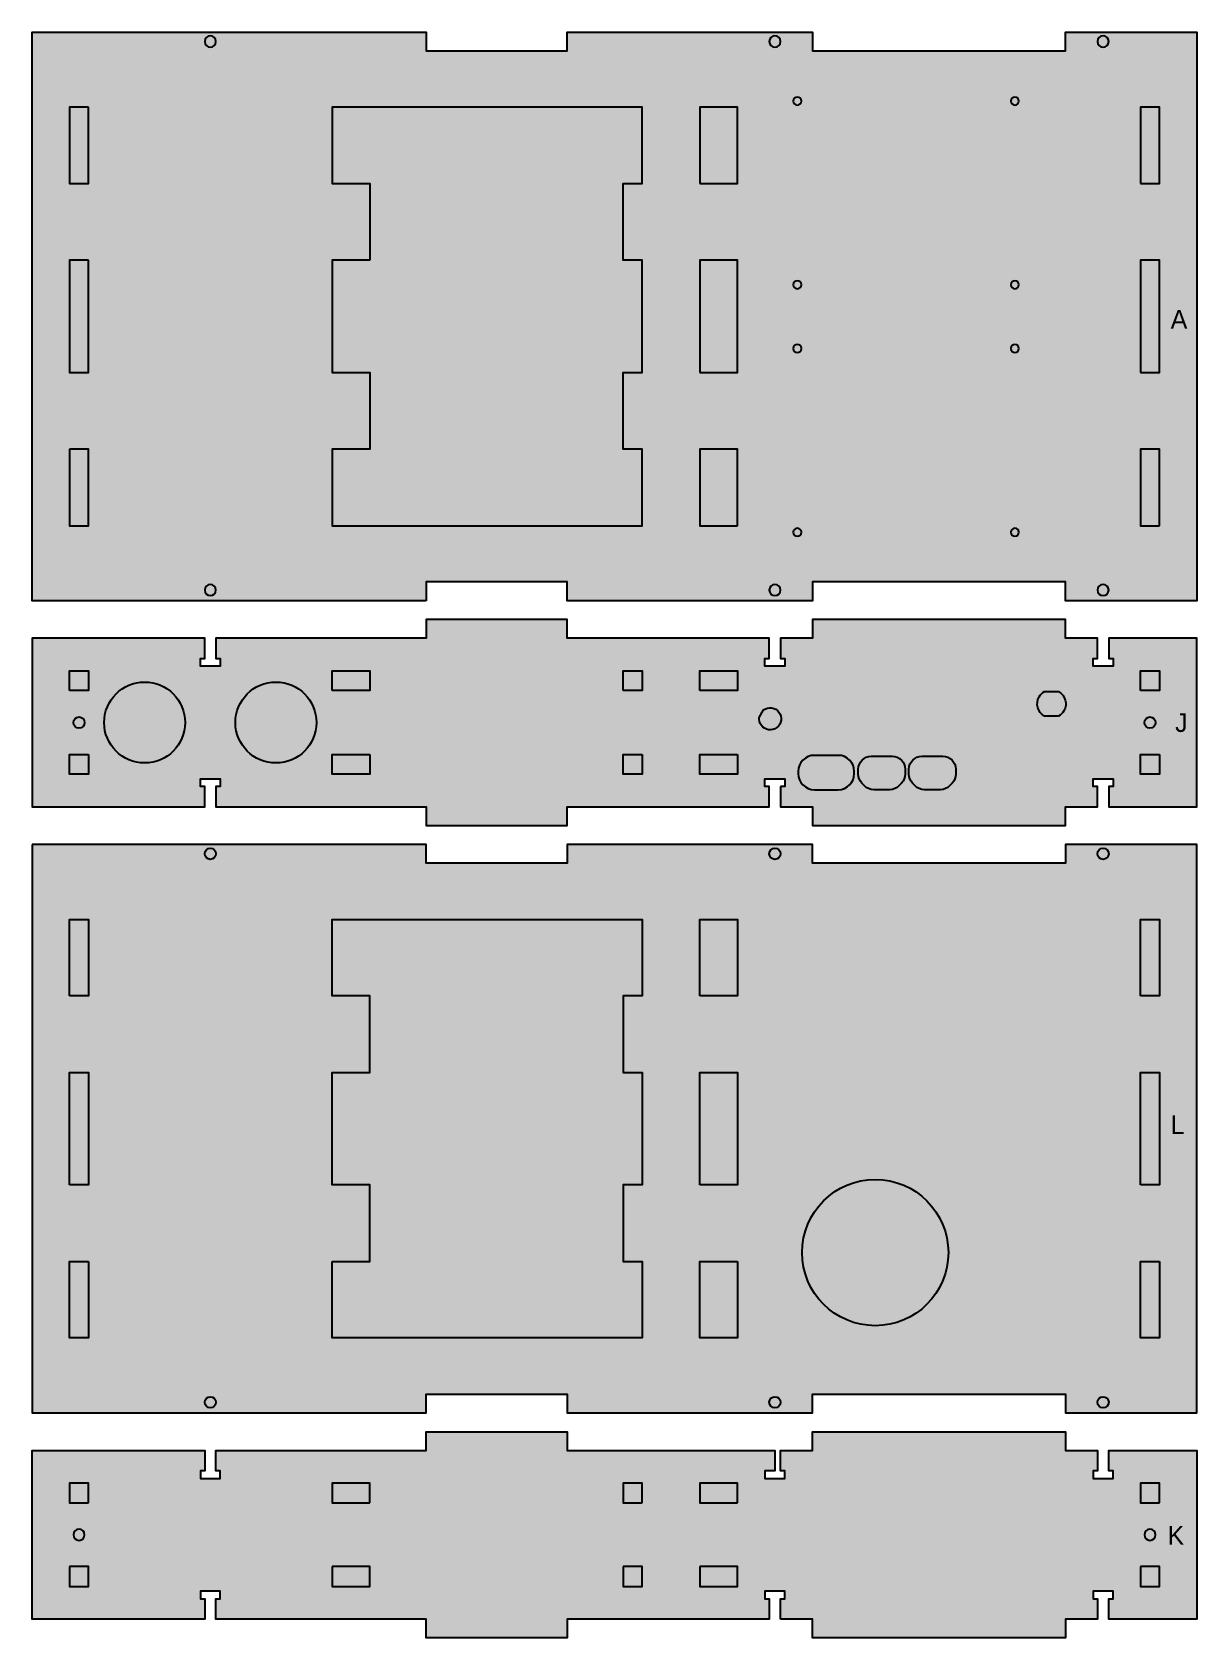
# Model space of a CAD drawing. Header units: millimetres. Extents: x 8 to 646, y -435 to -7.
# Drawn here: x 7.6 to 318.1, y -435 to -6.7 of the extents above; entities that cross this region are included whole.
import ezdxf

# ---------------------------------------------------------------- set-up
doc = ezdxf.new("R2010")
doc.units = ezdxf.units.MM
doc.header["$MEASUREMENT"] = 0

# ---------------------------------------------------------------- blocks, each defined once
blk = doc.blocks.new('block 3')
at = {"true_color": 0x7e3f98}
h = blk.add_hatch(color=205, dxfattribs=at)
h.dxf.hatch_style = 2
h.paths.add_polyline_path([(112.65, -158.32), (7.65, -158.32), (7.65, -6.67), (112.65, -6.67), (112.65, -11.67), (150.25, -11.67), (150.25, -6.67), (215.65, -6.67), (215.65, -11.67), (283.15, -11.67), (283.15, -6.67), (318.15, -6.67), (318.15, -158.32), (283.15, -158.32), (283.15, -153.32), (215.65, -153.32), (215.65, -158.32), (150.25, -158.32), (150.25, -153.32), (112.65, -153.32)])
at = {"color": 7, "lineweight": 25, "true_color": 0xffffff}
blk.add_lwpolyline([(112.65, -158.32), (7.65, -158.32), (7.65, -6.67), (112.65, -6.67), (112.65, -11.67), (150.25, -11.67), (150.25, -6.67), (215.65, -6.67), (215.65, -11.67), (283.15, -11.67), (283.15, -6.67), (318.15, -6.67), (318.15, -158.32), (283.15, -158.32), (283.15, -153.32), (215.65, -153.32), (215.65, -158.32), (150.25, -158.32), (150.25, -153.32), (112.65, -153.32), (112.65, -158.32)], dxfattribs=at)
blk = doc.blocks.new('block 4')
at = {"color": 7, "lineweight": 25, "true_color": 0xffffff}
blk.add_open_spline([(204.15, -9.17), (204.15, -8.34), (204.82, -7.67), (205.65, -7.67), (206.48, -7.67), (207.15, -8.34), (207.15, -9.17), (207.15, -10), (206.48, -10.67), (205.65, -10.67), (204.82, -10.67), (204.15, -10), (204.15, -9.17), (204.15, -9.17), (204.15, -9.17), (204.15, -9.17)], degree=3, knots=[0, 0, 0, 0, 1, 1, 1, 2, 2, 2, 3, 3, 3, 4, 4, 4, 5, 5, 5, 5], dxfattribs=at)
blk = doc.blocks.new('block 5')
at = {"color": 7, "lineweight": 25, "true_color": 0xffffff}
blk.add_open_spline([(53.65, -9.17), (53.65, -8.34), (54.32, -7.67), (55.15, -7.67), (55.98, -7.67), (56.65, -8.34), (56.65, -9.17), (56.65, -10), (55.98, -10.67), (55.15, -10.67), (54.32, -10.67), (53.65, -10), (53.65, -9.17), (53.65, -9.17), (53.65, -9.17), (53.65, -9.17)], degree=3, knots=[0, 0, 0, 0, 1, 1, 1, 2, 2, 2, 3, 3, 3, 4, 4, 4, 5, 5, 5, 5], dxfattribs=at)
blk = doc.blocks.new('block 6')
at = {"color": 7, "lineweight": 25, "true_color": 0xffffff}
blk.add_open_spline([(291.65, -155.48), (291.65, -154.65), (292.32, -153.98), (293.15, -153.98), (293.98, -153.98), (294.65, -154.65), (294.65, -155.48), (294.65, -156.31), (293.98, -156.98), (293.15, -156.98), (292.32, -156.98), (291.65, -156.31), (291.65, -155.48), (291.65, -155.48), (291.65, -155.48), (291.65, -155.48)], degree=3, knots=[0, 0, 0, 0, 1, 1, 1, 2, 2, 2, 3, 3, 3, 4, 4, 4, 5, 5, 5, 5], dxfattribs=at)
blk = doc.blocks.new('block 7')
at = {"color": 7, "lineweight": 25, "true_color": 0xffffff}
blk.add_open_spline([(291.65, -9.17), (291.65, -8.34), (292.32, -7.67), (293.15, -7.67), (293.98, -7.67), (294.65, -8.34), (294.65, -9.17), (294.65, -10), (293.98, -10.67), (293.15, -10.67), (292.32, -10.67), (291.65, -10), (291.65, -9.17), (291.65, -9.17), (291.65, -9.17), (291.65, -9.17)], degree=3, knots=[0, 0, 0, 0, 1, 1, 1, 2, 2, 2, 3, 3, 3, 4, 4, 4, 5, 5, 5, 5], dxfattribs=at)
blk = doc.blocks.new('block 8')
at = {"color": 7, "lineweight": 25, "true_color": 0xffffff}
blk.add_open_spline([(53.65, -155.48), (53.65, -154.65), (54.32, -153.98), (55.15, -153.98), (55.98, -153.98), (56.65, -154.65), (56.65, -155.48), (56.65, -156.31), (55.98, -156.98), (55.15, -156.98), (54.32, -156.98), (53.65, -156.31), (53.65, -155.48), (53.65, -155.48), (53.65, -155.48), (53.65, -155.48)], degree=3, knots=[0, 0, 0, 0, 1, 1, 1, 2, 2, 2, 3, 3, 3, 4, 4, 4, 5, 5, 5, 5], dxfattribs=at)
blk = doc.blocks.new('block 9')
at = {"color": 7, "lineweight": 25, "true_color": 0xffffff}
blk.add_open_spline([(204.15, -155.48), (204.15, -154.65), (204.82, -153.98), (205.65, -153.98), (206.48, -153.98), (207.15, -154.65), (207.15, -155.48), (207.15, -156.31), (206.48, -156.98), (205.65, -156.98), (204.82, -156.98), (204.15, -156.31), (204.15, -155.48), (204.15, -155.48), (204.15, -155.48), (204.15, -155.48)], degree=3, knots=[0, 0, 0, 0, 1, 1, 1, 2, 2, 2, 3, 3, 3, 4, 4, 4, 5, 5, 5, 5], dxfattribs=at)
blk = doc.blocks.new('block 10')
at = {"color": 7, "lineweight": 25, "true_color": 0xffffff}
blk.add_lwpolyline([(303.15, -47.08), (308.15, -47.08), (308.15, -26.67), (303.15, -26.67), (303.15, -47.08)], dxfattribs=at)
blk = doc.blocks.new('block 11')
at = {"color": 7, "lineweight": 25, "true_color": 0xffffff}
blk.add_open_spline([(210.57, -140.05), (210.57, -139.46), (211.06, -138.98), (211.65, -138.98), (212.24, -138.98), (212.72, -139.46), (212.72, -140.05), (212.72, -140.65), (212.24, -141.13), (211.65, -141.13), (211.06, -141.13), (210.57, -140.65), (210.57, -140.05), (210.57, -140.05), (210.57, -140.05), (210.57, -140.05)], degree=3, knots=[0, 0, 0, 0, 1, 1, 1, 2, 2, 2, 3, 3, 3, 4, 4, 4, 5, 5, 5, 5], dxfattribs=at)
blk = doc.blocks.new('block 12')
at = {"color": 7, "lineweight": 25, "true_color": 0xffffff}
blk.add_open_spline([(210.57, -74.05), (210.57, -73.46), (211.06, -72.98), (211.65, -72.98), (212.24, -72.98), (212.72, -73.46), (212.72, -74.05), (212.72, -74.65), (212.24, -75.13), (211.65, -75.13), (211.06, -75.13), (210.57, -74.65), (210.57, -74.05), (210.57, -74.05), (210.57, -74.05), (210.57, -74.05)], degree=3, knots=[0, 0, 0, 0, 1, 1, 1, 2, 2, 2, 3, 3, 3, 4, 4, 4, 5, 5, 5, 5], dxfattribs=at)
blk = doc.blocks.new('block 13')
at = {"color": 7, "lineweight": 25, "true_color": 0xffffff}
blk.add_open_spline([(268.57, -74.05), (268.57, -73.46), (269.06, -72.98), (269.65, -72.98), (270.24, -72.98), (270.72, -73.46), (270.72, -74.05), (270.72, -74.65), (270.24, -75.13), (269.65, -75.13), (269.06, -75.13), (268.57, -74.65), (268.57, -74.05), (268.57, -74.05), (268.57, -74.05), (268.57, -74.05)], degree=3, knots=[0, 0, 0, 0, 1, 1, 1, 2, 2, 2, 3, 3, 3, 4, 4, 4, 5, 5, 5, 5], dxfattribs=at)
blk = doc.blocks.new('block 14')
at = {"color": 7, "lineweight": 25, "true_color": 0xffffff}
blk.add_lwpolyline([(22.65, -67.49), (17.65, -67.49), (17.65, -97.49), (22.65, -97.49), (22.65, -67.49)], dxfattribs=at)
blk = doc.blocks.new('block 15')
at = {"color": 7, "lineweight": 25, "true_color": 0xffffff}
blk.add_lwpolyline([(22.65, -26.67), (17.65, -26.67), (17.65, -47.08), (22.65, -47.08), (22.65, -26.67)], dxfattribs=at)
blk = doc.blocks.new('block 16')
at = {"color": 7, "lineweight": 25, "true_color": 0xffffff}
blk.add_open_spline([(268.57, -140.05), (268.57, -139.46), (269.06, -138.98), (269.65, -138.98), (270.24, -138.98), (270.72, -139.46), (270.72, -140.05), (270.72, -140.65), (270.24, -141.13), (269.65, -141.13), (269.06, -141.13), (268.57, -140.65), (268.57, -140.05), (268.57, -140.05), (268.57, -140.05), (268.57, -140.05)], degree=3, knots=[0, 0, 0, 0, 1, 1, 1, 2, 2, 2, 3, 3, 3, 4, 4, 4, 5, 5, 5, 5], dxfattribs=at)
blk = doc.blocks.new('block 17')
at = {"color": 7, "lineweight": 25, "true_color": 0xffffff}
blk.add_lwpolyline([(185.65, -47.08), (195.65, -47.08), (195.65, -26.67), (185.65, -26.67), (185.65, -47.08)], dxfattribs=at)
blk = doc.blocks.new('block 18')
at = {"color": 7, "lineweight": 25, "true_color": 0xffffff}
blk.add_open_spline([(268.57, -91.05), (268.57, -90.46), (269.06, -89.98), (269.65, -89.98), (270.24, -89.98), (270.72, -90.46), (270.72, -91.05), (270.72, -91.65), (270.24, -92.13), (269.65, -92.13), (269.06, -92.13), (268.57, -91.65), (268.57, -91.05), (268.57, -91.05), (268.57, -91.05), (268.57, -91.05)], degree=3, knots=[0, 0, 0, 0, 1, 1, 1, 2, 2, 2, 3, 3, 3, 4, 4, 4, 5, 5, 5, 5], dxfattribs=at)
blk = doc.blocks.new('block 19')
at = {"color": 7, "lineweight": 25, "true_color": 0xffffff}
blk.add_open_spline([(210.57, -25.05), (210.57, -24.46), (211.06, -23.98), (211.65, -23.98), (212.24, -23.98), (212.72, -24.46), (212.72, -25.05), (212.72, -25.65), (212.24, -26.13), (211.65, -26.13), (211.06, -26.13), (210.57, -25.65), (210.57, -25.05), (210.57, -25.05), (210.57, -25.05), (210.57, -25.05)], degree=3, knots=[0, 0, 0, 0, 1, 1, 1, 2, 2, 2, 3, 3, 3, 4, 4, 4, 5, 5, 5, 5], dxfattribs=at)
blk = doc.blocks.new('block 20')
at = {"color": 7, "lineweight": 25, "true_color": 0xffffff}
blk.add_open_spline([(210.57, -91.05), (210.57, -90.46), (211.06, -89.98), (211.65, -89.98), (212.24, -89.98), (212.72, -90.46), (212.72, -91.05), (212.72, -91.65), (212.24, -92.13), (211.65, -92.13), (211.06, -92.13), (210.57, -91.65), (210.57, -91.05), (210.57, -91.05), (210.57, -91.05), (210.57, -91.05)], degree=3, knots=[0, 0, 0, 0, 1, 1, 1, 2, 2, 2, 3, 3, 3, 4, 4, 4, 5, 5, 5, 5], dxfattribs=at)
blk = doc.blocks.new('block 21')
at = {"color": 7, "lineweight": 25, "true_color": 0xffffff}
blk.add_lwpolyline([(185.65, -97.49), (195.65, -97.49), (195.65, -67.49), (185.65, -67.49), (185.65, -97.49)], dxfattribs=at)
blk = doc.blocks.new('block 22')
at = {"color": 7, "lineweight": 25, "true_color": 0xffffff}
blk.add_lwpolyline([(17.65, -117.91), (17.65, -138.32), (22.65, -138.32), (22.65, -117.91), (17.65, -117.91)], dxfattribs=at)
blk = doc.blocks.new('block 23')
at = {"color": 7, "lineweight": 25, "true_color": 0xffffff}
blk.add_lwpolyline([(97.65, -67.49), (87.65, -67.49), (87.65, -97.49), (97.65, -97.49), (97.65, -117.91), (87.65, -117.91), (87.65, -138.32), (170.25, -138.32), (170.25, -117.91), (165.25, -117.91), (165.25, -97.49), (170.25, -97.49), (170.25, -67.49), (165.25, -67.49), (165.25, -47.08), (170.25, -47.08), (170.25, -26.67), (87.65, -26.67), (87.65, -47.08), (97.65, -47.08), (97.65, -67.49)], dxfattribs=at)
blk = doc.blocks.new('block 24')
at = {"color": 7, "lineweight": 25, "true_color": 0xffffff}
blk.add_open_spline([(268.57, -25.05), (268.57, -24.46), (269.06, -23.98), (269.65, -23.98), (270.24, -23.98), (270.72, -24.46), (270.72, -25.05), (270.72, -25.65), (270.24, -26.13), (269.65, -26.13), (269.06, -26.13), (268.57, -25.65), (268.57, -25.05), (268.57, -25.05), (268.57, -25.05), (268.57, -25.05)], degree=3, knots=[0, 0, 0, 0, 1, 1, 1, 2, 2, 2, 3, 3, 3, 4, 4, 4, 5, 5, 5, 5], dxfattribs=at)
blk = doc.blocks.new('block 25')
at = {"color": 7, "lineweight": 25, "true_color": 0xffffff}
blk.add_lwpolyline([(303.15, -97.49), (308.15, -97.49), (308.15, -67.49), (303.15, -67.49), (303.15, -97.49)], dxfattribs=at)
blk = doc.blocks.new('block 26')
at = {"color": 7, "lineweight": 25, "true_color": 0xffffff}
blk.add_lwpolyline([(195.65, -138.32), (195.65, -117.91), (185.65, -117.91), (185.65, -138.32), (195.65, -138.32)], dxfattribs=at)
blk = doc.blocks.new('block 27')
at = {"color": 7, "lineweight": 25, "true_color": 0xffffff}
blk.add_lwpolyline([(308.15, -138.32), (308.15, -117.91), (303.15, -117.91), (303.15, -138.32), (308.15, -138.32)], dxfattribs=at)
blk = doc.blocks.new('block 2')
for name in ['block 3', 'block 5', 'block 4', 'block 7', 'block 19', 'block 24', 'block 15', 'block 23', 'block 17', 'block 10', 'block 14', 'block 21', 'block 25', 'block 12', 'block 13', 'block 20', 'block 18', 'block 22', 'block 26', 'block 27', 'block 11', 'block 16', 'block 8', 'block 9', 'block 6']:
    blk.add_blockref(name, (0, 0))
at = {"color": 250, "true_color": 0x231f20, "insert": (311.16, -85.76), "char_height": 4.9953, "attachment_point": 7}
blk.add_mtext('\\fMyriad Pro|b0|i0|c0|p34;\\W1;A', dxfattribs=at)
blk = doc.blocks.new('block 29')
at = {"true_color": 0x7e3f98}
h = blk.add_hatch(color=205, dxfattribs=at)
h.dxf.hatch_style = 2
h.paths.add_polyline_path([(207.15, -207.92), (207.15, -213.32), (215.65, -213.32), (215.65, -218.32), (283.15, -218.32), (283.15, -213.32), (291.65, -213.32), (291.65, -207.92), (290.5, -207.92), (290.5, -205.82), (295.8, -205.82), (295.8, -207.92), (294.65, -207.92), (294.65, -213.32), (318.15, -213.32), (318.15, -168.32), (294.65, -168.32), (294.65, -173.72), (295.8, -173.72), (295.8, -175.82), (290.5, -175.82), (290.5, -173.72), (291.65, -173.72), (291.65, -168.32), (283.15, -168.32), (283.15, -163.32), (215.65, -163.32), (215.65, -168.32), (207.15, -168.32), (207.15, -173.72), (208.3, -173.72), (208.3, -175.82), (203, -175.82), (203, -173.72), (204.15, -173.72), (204.15, -168.32), (150.25, -168.32), (150.25, -163.32), (112.65, -163.32), (112.65, -168.32), (56.65, -168.32), (56.65, -173.72), (57.8, -173.72), (57.8, -175.82), (52.5, -175.82), (52.5, -173.72), (53.65, -173.72), (53.65, -168.32), (7.65, -168.32), (7.65, -213.32), (53.65, -213.32), (53.65, -207.92), (52.5, -207.92), (52.5, -205.82), (57.8, -205.82), (57.8, -207.92), (56.65, -207.92), (56.65, -213.32), (112.65, -213.32), (112.65, -218.32), (150.25, -218.32), (150.25, -213.32), (204.15, -213.32), (204.15, -207.92), (203, -207.92), (203, -205.82), (208.3, -205.82), (208.3, -207.92)])
at = {"color": 7, "lineweight": 25, "true_color": 0xffffff}
blk.add_lwpolyline([(207.15, -207.92), (207.15, -213.32), (215.65, -213.32), (215.65, -218.32), (283.15, -218.32), (283.15, -213.32), (291.65, -213.32), (291.65, -207.92), (290.5, -207.92), (290.5, -205.82), (295.8, -205.82), (295.8, -207.92), (294.65, -207.92), (294.65, -213.32), (318.15, -213.32), (318.15, -168.32), (294.65, -168.32), (294.65, -173.72), (295.8, -173.72), (295.8, -175.82), (290.5, -175.82), (290.5, -173.72), (291.65, -173.72), (291.65, -168.32), (283.15, -168.32), (283.15, -163.32), (215.65, -163.32), (215.65, -168.32), (207.15, -168.32), (207.15, -173.72), (208.3, -173.72), (208.3, -175.82), (203, -175.82), (203, -173.72), (204.15, -173.72), (204.15, -168.32), (150.25, -168.32), (150.25, -163.32), (112.65, -163.32), (112.65, -168.32), (56.65, -168.32), (56.65, -173.72), (57.8, -173.72), (57.8, -175.82), (52.5, -175.82), (52.5, -173.72), (53.65, -173.72), (53.65, -168.32), (7.65, -168.32), (7.65, -213.32), (53.65, -213.32), (53.65, -207.92), (52.5, -207.92), (52.5, -205.82), (57.8, -205.82), (57.8, -207.92), (56.65, -207.92), (56.65, -213.32), (112.65, -213.32), (112.65, -218.32), (150.25, -218.32), (150.25, -213.32), (204.15, -213.32), (204.15, -207.92), (203, -207.92), (203, -205.82), (208.3, -205.82), (208.3, -207.92), (207.15, -207.92)], dxfattribs=at)
blk = doc.blocks.new('block 30')
at = {"color": 7, "lineweight": 25, "true_color": 0xffffff}
blk.add_open_spline([(281.28, -189.12), (281.87, -188.78), (282.36, -188.29), (282.7, -187.7), (283.74, -185.88), (283.11, -183.56), (281.28, -182.52), (281.28, -182.52), (277.52, -182.52), (277.52, -182.52), (276.92, -182.85), (276.44, -183.34), (276.1, -183.93), (275.06, -185.76), (275.69, -188.08), (277.52, -189.12), (277.52, -189.12), (281.28, -189.12), (281.28, -189.12)], degree=3, knots=[0, 0, 0, 0, 1, 1, 1, 2, 2, 2, 3, 3, 3, 4, 4, 4, 5, 5, 5, 6, 6, 6, 6], dxfattribs=at)
blk = doc.blocks.new('block 31')
at = {"color": 7, "lineweight": 25, "true_color": 0xffffff}
blk.add_open_spline([(211.88, -204.43), (211.88, -204.43), (211.88, -203.87), (211.88, -203.87), (211.88, -201.49), (213.8, -199.57), (216.18, -199.57), (216.18, -199.57), (222.52, -199.57), (222.52, -199.57), (224.89, -199.57), (226.82, -201.49), (226.82, -203.87), (226.82, -203.87), (226.82, -204.43), (226.82, -204.43), (226.82, -206.8), (224.89, -208.73), (222.52, -208.73), (222.52, -208.73), (216.18, -208.73), (216.18, -208.73), (213.8, -208.73), (211.88, -206.8), (211.88, -204.43)], degree=3, knots=[0, 0, 0, 0, 1, 1, 1, 2, 2, 2, 3, 3, 3, 4, 4, 4, 5, 5, 5, 6, 6, 6, 7, 7, 7, 8, 8, 8, 8], dxfattribs=at)
blk = doc.blocks.new('block 32')
at = {"color": 7, "lineweight": 25, "true_color": 0xffffff}
blk.add_open_spline([(236.3, -208.73), (237.25, -208.73), (238.16, -208.34), (238.81, -207.65), (238.81, -207.65), (239.45, -206.97), (239.45, -206.97), (240.06, -206.33), (240.4, -205.48), (240.4, -204.6), (240.4, -204.6), (240.4, -203.28), (240.4, -203.28), (240.4, -201.37), (238.85, -199.83), (236.95, -199.83), (236.95, -199.83), (231.35, -199.83), (231.35, -199.83), (229.44, -199.83), (227.9, -201.37), (227.9, -203.28), (227.9, -203.28), (227.9, -204.6), (227.9, -204.6), (227.9, -205.48), (228.24, -206.33), (228.85, -206.97), (228.85, -206.97), (229.49, -207.65), (229.49, -207.65), (230.14, -208.34), (231.05, -208.73), (231.99, -208.73), (231.99, -208.73), (236.3, -208.73), (236.3, -208.73)], degree=3, knots=[0, 0, 0, 0, 1, 1, 1, 2, 2, 2, 3, 3, 3, 4, 4, 4, 5, 5, 5, 6, 6, 6, 7, 7, 7, 8, 8, 8, 9, 9, 9, 10, 10, 10, 11, 11, 11, 12, 12, 12, 12], dxfattribs=at)
blk = doc.blocks.new('block 33')
at = {"color": 7, "lineweight": 25, "true_color": 0xffffff}
blk.add_open_spline([(201.48, -189.45), (201.39, -190.21), (201.59, -190.98), (202.05, -191.59), (203.03, -192.89), (204.88, -193.14), (206.17, -192.16), (207.47, -191.18), (207.73, -189.34), (206.75, -188.04), (205.77, -186.75), (203.92, -186.49), (202.62, -187.47), (202.62, -187.47), (201.48, -189.45), (201.48, -189.45)], degree=3, knots=[0, 0, 0, 0, 1, 1, 1, 2, 2, 2, 3, 3, 3, 4, 4, 4, 5, 5, 5, 5], dxfattribs=at)
blk = doc.blocks.new('block 34')
at = {"color": 7, "lineweight": 25, "true_color": 0xffffff}
blk.add_open_spline([(249.8, -208.73), (250.75, -208.73), (251.66, -208.34), (252.31, -207.65), (252.31, -207.65), (252.95, -206.97), (252.95, -206.97), (253.56, -206.33), (253.9, -205.48), (253.9, -204.6), (253.9, -204.6), (253.9, -203.28), (253.9, -203.28), (253.9, -201.37), (252.35, -199.83), (250.45, -199.83), (250.45, -199.83), (244.85, -199.83), (244.85, -199.83), (242.94, -199.83), (241.4, -201.37), (241.4, -203.28), (241.4, -203.28), (241.4, -204.6), (241.4, -204.6), (241.4, -205.48), (241.74, -206.33), (242.35, -206.97), (242.35, -206.97), (242.99, -207.65), (242.99, -207.65), (243.64, -208.34), (244.55, -208.73), (245.49, -208.73), (245.49, -208.73), (249.8, -208.73), (249.8, -208.73)], degree=3, knots=[0, 0, 0, 0, 1, 1, 1, 2, 2, 2, 3, 3, 3, 4, 4, 4, 5, 5, 5, 6, 6, 6, 7, 7, 7, 8, 8, 8, 9, 9, 9, 10, 10, 10, 11, 11, 11, 12, 12, 12, 12], dxfattribs=at)
blk = doc.blocks.new('block 35')
at = {"color": 7, "lineweight": 25, "true_color": 0xffffff}
blk.add_lwpolyline([(308.15, -199.32), (308.15, -204.57), (303.15, -204.57), (303.15, -199.32), (308.15, -199.32)], dxfattribs=at)
blk = doc.blocks.new('block 36')
at = {"color": 7, "lineweight": 25, "true_color": 0xffffff}
blk.add_lwpolyline([(303.15, -182.32), (303.15, -177.07), (308.15, -177.07), (308.15, -182.32), (303.15, -182.32)], dxfattribs=at)
blk = doc.blocks.new('block 37')
at = {"color": 7, "lineweight": 25, "true_color": 0xffffff}
blk.add_lwpolyline([(170.25, -199.32), (170.25, -204.57), (165.25, -204.57), (165.25, -199.32), (170.25, -199.32)], dxfattribs=at)
blk = doc.blocks.new('block 38')
at = {"color": 7, "lineweight": 25, "true_color": 0xffffff}
blk.add_lwpolyline([(97.65, -199.32), (97.65, -204.57), (87.65, -204.57), (87.65, -199.32), (97.65, -199.32)], dxfattribs=at)
blk = doc.blocks.new('block 39')
at = {"color": 7, "lineweight": 25, "true_color": 0xffffff}
blk.add_lwpolyline([(17.65, -182.32), (17.65, -177.07), (22.65, -177.07), (22.65, -182.32), (17.65, -182.32)], dxfattribs=at)
blk = doc.blocks.new('block 40')
at = {"color": 7, "lineweight": 25, "true_color": 0xffffff}
blk.add_lwpolyline([(185.65, -182.32), (185.65, -177.07), (195.65, -177.07), (195.65, -182.32), (185.65, -182.32)], dxfattribs=at)
blk = doc.blocks.new('block 41')
at = {"color": 7, "lineweight": 25, "true_color": 0xffffff}
blk.add_lwpolyline([(195.65, -199.32), (195.65, -204.57), (185.65, -204.57), (185.65, -199.32), (195.65, -199.32)], dxfattribs=at)
blk = doc.blocks.new('block 42')
at = {"color": 7, "lineweight": 25, "true_color": 0xffffff}
blk.add_lwpolyline([(87.65, -182.32), (87.65, -177.07), (97.65, -177.07), (97.65, -182.32), (87.65, -182.32)], dxfattribs=at)
blk = doc.blocks.new('block 43')
at = {"color": 7, "lineweight": 25, "true_color": 0xffffff}
blk.add_lwpolyline([(165.25, -182.32), (165.25, -177.07), (170.25, -177.07), (170.25, -182.32), (165.25, -182.32)], dxfattribs=at)
blk = doc.blocks.new('block 44')
at = {"color": 7, "lineweight": 25, "true_color": 0xffffff}
blk.add_lwpolyline([(22.65, -199.32), (22.65, -204.57), (17.65, -204.57), (17.65, -199.32), (22.65, -199.32)], dxfattribs=at)
blk = doc.blocks.new('block 45')
at = {"color": 7, "lineweight": 25, "true_color": 0xffffff}
blk.add_open_spline([(18.65, -190.82), (18.65, -191.65), (19.32, -192.32), (20.15, -192.32), (20.98, -192.32), (21.65, -191.65), (21.65, -190.82), (21.65, -189.99), (20.98, -189.32), (20.15, -189.32), (19.32, -189.32), (18.65, -189.99), (18.65, -190.82), (18.65, -190.82), (18.65, -190.82), (18.65, -190.82)], degree=3, knots=[0, 0, 0, 0, 1, 1, 1, 2, 2, 2, 3, 3, 3, 4, 4, 4, 5, 5, 5, 5], dxfattribs=at)
blk = doc.blocks.new('block 46')
at = {"color": 7, "lineweight": 25, "true_color": 0xffffff}
blk.add_open_spline([(304.15, -190.82), (304.15, -191.65), (304.82, -192.32), (305.65, -192.32), (306.48, -192.32), (307.15, -191.65), (307.15, -190.82), (307.15, -189.99), (306.48, -189.32), (305.65, -189.32), (304.82, -189.32), (304.15, -189.99), (304.15, -190.82), (304.15, -190.82), (304.15, -190.82), (304.15, -190.82)], degree=3, knots=[0, 0, 0, 0, 1, 1, 1, 2, 2, 2, 3, 3, 3, 4, 4, 4, 5, 5, 5, 5], dxfattribs=at)
blk = doc.blocks.new('block 47')
at = {"color": 7, "lineweight": 25, "true_color": 0xffffff}
blk.add_open_spline([(26.85, -190.82), (26.85, -196.78), (31.69, -201.61), (37.65, -201.61), (43.61, -201.61), (48.44, -196.78), (48.44, -190.82), (48.44, -184.86), (43.61, -180.02), (37.65, -180.02), (31.69, -180.02), (26.85, -184.86), (26.85, -190.82), (26.85, -190.82), (26.85, -190.82), (26.85, -190.82)], degree=3, knots=[0, 0, 0, 0, 1, 1, 1, 2, 2, 2, 3, 3, 3, 4, 4, 4, 5, 5, 5, 5], dxfattribs=at)
blk = doc.blocks.new('block 48')
at = {"color": 7, "lineweight": 25, "true_color": 0xffffff}
blk.add_open_spline([(61.85, -190.82), (61.85, -196.78), (66.69, -201.61), (72.65, -201.61), (78.61, -201.61), (83.44, -196.78), (83.44, -190.82), (83.44, -184.86), (78.61, -180.02), (72.65, -180.02), (66.69, -180.02), (61.85, -184.86), (61.85, -190.82), (61.85, -190.82), (61.85, -190.82), (61.85, -190.82)], degree=3, knots=[0, 0, 0, 0, 1, 1, 1, 2, 2, 2, 3, 3, 3, 4, 4, 4, 5, 5, 5, 5], dxfattribs=at)
blk = doc.blocks.new('block 28')
for name in ['block 29', 'block 39', 'block 42', 'block 43', 'block 40', 'block 36', 'block 47', 'block 48', 'block 30', 'block 33', 'block 45', 'block 46', 'block 44', 'block 38', 'block 37', 'block 41', 'block 31', 'block 32', 'block 34', 'block 35']:
    blk.add_blockref(name, (0, 0))
at = {"color": 250, "true_color": 0x231f20, "insert": (312.35, -193.4), "char_height": 4.9953, "attachment_point": 7}
blk.add_mtext('\\fMyriad Pro|b0|i0|c0|p34;\\W1;J', dxfattribs=at)
blk = doc.blocks.new('block 50')
at = {"true_color": 0x7e3f98}
h = blk.add_hatch(color=205, dxfattribs=at)
h.dxf.hatch_style = 2
h.paths.add_polyline_path([(7.65, -223.32), (7.65, -374.97), (112.65, -374.97), (112.65, -369.97), (150.25, -369.97), (150.25, -374.97), (215.65, -374.97), (215.65, -369.97), (283.15, -369.97), (283.15, -374.97), (318.15, -374.97), (318.15, -223.32), (283.15, -223.32), (283.15, -228.32), (215.65, -228.32), (215.65, -223.32), (150.25, -223.32), (150.25, -228.32), (112.65, -228.32), (112.65, -223.32)])
at = {"color": 7, "lineweight": 25, "true_color": 0xffffff}
blk.add_lwpolyline([(7.65, -223.32), (7.65, -374.97), (112.65, -374.97), (112.65, -369.97), (150.25, -369.97), (150.25, -374.97), (215.65, -374.97), (215.65, -369.97), (283.15, -369.97), (283.15, -374.97), (318.15, -374.97), (318.15, -223.32), (283.15, -223.32), (283.15, -228.32), (215.65, -228.32), (215.65, -223.32), (150.25, -223.32), (150.25, -228.32), (112.65, -228.32), (112.65, -223.32), (7.65, -223.32)], dxfattribs=at)
blk = doc.blocks.new('block 51')
at = {"color": 7, "lineweight": 25, "true_color": 0xffffff}
blk.add_open_spline([(204.15, -225.82), (204.15, -226.65), (204.82, -227.32), (205.65, -227.32), (206.48, -227.32), (207.15, -226.65), (207.15, -225.82), (207.15, -224.99), (206.48, -224.32), (205.65, -224.32), (204.82, -224.32), (204.15, -224.99), (204.15, -225.82), (204.15, -225.82), (204.15, -225.82), (204.15, -225.82)], degree=3, knots=[0, 0, 0, 0, 1, 1, 1, 2, 2, 2, 3, 3, 3, 4, 4, 4, 5, 5, 5, 5], dxfattribs=at)
blk = doc.blocks.new('block 52')
at = {"color": 7, "lineweight": 25, "true_color": 0xffffff}
blk.add_open_spline([(53.65, -225.82), (53.65, -226.65), (54.32, -227.32), (55.15, -227.32), (55.98, -227.32), (56.65, -226.65), (56.65, -225.82), (56.65, -224.99), (55.98, -224.32), (55.15, -224.32), (54.32, -224.32), (53.65, -224.99), (53.65, -225.82), (53.65, -225.82), (53.65, -225.82), (53.65, -225.82)], degree=3, knots=[0, 0, 0, 0, 1, 1, 1, 2, 2, 2, 3, 3, 3, 4, 4, 4, 5, 5, 5, 5], dxfattribs=at)
blk = doc.blocks.new('block 53')
at = {"color": 7, "lineweight": 25, "true_color": 0xffffff}
blk.add_open_spline([(291.65, -372.13), (291.65, -372.96), (292.32, -373.63), (293.15, -373.63), (293.98, -373.63), (294.65, -372.96), (294.65, -372.13), (294.65, -371.3), (293.98, -370.63), (293.15, -370.63), (292.32, -370.63), (291.65, -371.3), (291.65, -372.13), (291.65, -372.13), (291.65, -372.13), (291.65, -372.13)], degree=3, knots=[0, 0, 0, 0, 1, 1, 1, 2, 2, 2, 3, 3, 3, 4, 4, 4, 5, 5, 5, 5], dxfattribs=at)
blk = doc.blocks.new('block 54')
at = {"color": 7, "lineweight": 25, "true_color": 0xffffff}
blk.add_open_spline([(291.65, -225.82), (291.65, -226.65), (292.32, -227.32), (293.15, -227.32), (293.98, -227.32), (294.65, -226.65), (294.65, -225.82), (294.65, -224.99), (293.98, -224.32), (293.15, -224.32), (292.32, -224.32), (291.65, -224.99), (291.65, -225.82), (291.65, -225.82), (291.65, -225.82), (291.65, -225.82)], degree=3, knots=[0, 0, 0, 0, 1, 1, 1, 2, 2, 2, 3, 3, 3, 4, 4, 4, 5, 5, 5, 5], dxfattribs=at)
blk = doc.blocks.new('block 55')
at = {"color": 7, "lineweight": 25, "true_color": 0xffffff}
blk.add_open_spline([(53.65, -372.13), (53.65, -372.96), (54.32, -373.63), (55.15, -373.63), (55.98, -373.63), (56.65, -372.96), (56.65, -372.13), (56.65, -371.3), (55.98, -370.63), (55.15, -370.63), (54.32, -370.63), (53.65, -371.3), (53.65, -372.13), (53.65, -372.13), (53.65, -372.13), (53.65, -372.13)], degree=3, knots=[0, 0, 0, 0, 1, 1, 1, 2, 2, 2, 3, 3, 3, 4, 4, 4, 5, 5, 5, 5], dxfattribs=at)
blk = doc.blocks.new('block 56')
at = {"color": 7, "lineweight": 25, "true_color": 0xffffff}
blk.add_open_spline([(204.15, -372.13), (204.15, -372.96), (204.82, -373.63), (205.65, -373.63), (206.48, -373.63), (207.15, -372.96), (207.15, -372.13), (207.15, -371.3), (206.48, -370.63), (205.65, -370.63), (204.82, -370.63), (204.15, -371.3), (204.15, -372.13), (204.15, -372.13), (204.15, -372.13), (204.15, -372.13)], degree=3, knots=[0, 0, 0, 0, 1, 1, 1, 2, 2, 2, 3, 3, 3, 4, 4, 4, 5, 5, 5, 5], dxfattribs=at)
blk = doc.blocks.new('block 57')
at = {"color": 7, "lineweight": 25, "true_color": 0xffffff}
blk.add_lwpolyline([(17.65, -314.14), (17.65, -284.14), (22.65, -284.14), (22.65, -314.14), (17.65, -314.14)], dxfattribs=at)
blk = doc.blocks.new('block 58')
at = {"color": 7, "lineweight": 25, "true_color": 0xffffff}
blk.add_lwpolyline([(17.65, -263.73), (17.65, -243.32), (22.65, -243.32), (22.65, -263.73), (17.65, -263.73)], dxfattribs=at)
blk = doc.blocks.new('block 59')
at = {"color": 7, "lineweight": 25, "true_color": 0xffffff}
blk.add_lwpolyline([(22.65, -334.56), (22.65, -354.97), (17.65, -354.97), (17.65, -334.56), (22.65, -334.56)], dxfattribs=at)
blk = doc.blocks.new('block 60')
at = {"color": 7, "lineweight": 25, "true_color": 0xffffff}
blk.add_lwpolyline([(87.65, -334.56), (97.65, -334.56), (97.65, -314.14), (87.65, -314.14), (87.65, -284.14), (97.65, -284.14), (97.65, -263.73), (87.65, -263.73), (87.65, -243.32), (170.25, -243.32), (170.25, -263.73), (165.25, -263.73), (165.25, -284.14), (170.25, -284.14), (170.25, -314.14), (165.25, -314.14), (165.25, -334.56), (170.25, -334.56), (170.25, -354.97), (87.65, -354.97), (87.65, -334.56)], dxfattribs=at)
blk = doc.blocks.new('block 61')
at = {"color": 7, "lineweight": 25, "true_color": 0xffffff}
blk.add_lwpolyline([(308.15, -334.56), (308.15, -354.97), (303.15, -354.97), (303.15, -334.56), (308.15, -334.56)], dxfattribs=at)
blk = doc.blocks.new('block 62')
at = {"color": 7, "lineweight": 25, "true_color": 0xffffff}
blk.add_lwpolyline([(195.65, -334.56), (195.65, -354.97), (185.65, -354.97), (185.65, -334.56), (195.65, -334.56)], dxfattribs=at)
blk = doc.blocks.new('block 63')
at = {"color": 7, "lineweight": 25, "true_color": 0xffffff}
blk.add_lwpolyline([(185.65, -314.14), (185.65, -284.14), (195.65, -284.14), (195.65, -314.14), (185.65, -314.14)], dxfattribs=at)
blk = doc.blocks.new('block 64')
at = {"color": 7, "lineweight": 25, "true_color": 0xffffff}
blk.add_lwpolyline([(303.15, -314.14), (303.15, -284.14), (308.15, -284.14), (308.15, -314.14), (303.15, -314.14)], dxfattribs=at)
blk = doc.blocks.new('block 65')
at = {"color": 7, "lineweight": 25, "true_color": 0xffffff}
blk.add_lwpolyline([(185.65, -263.73), (185.65, -243.32), (195.65, -243.32), (195.65, -263.73), (185.65, -263.73)], dxfattribs=at)
blk = doc.blocks.new('block 66')
at = {"color": 7, "lineweight": 25, "true_color": 0xffffff}
blk.add_open_spline([(212.9, -332.2), (212.9, -342.97), (221.63, -351.7), (232.4, -351.7), (243.17, -351.7), (251.9, -342.97), (251.9, -332.2), (251.9, -321.43), (243.17, -312.7), (232.4, -312.7), (221.63, -312.7), (212.9, -321.43), (212.9, -332.2), (212.9, -332.2), (212.9, -332.2), (212.9, -332.2)], degree=3, knots=[0, 0, 0, 0, 1, 1, 1, 2, 2, 2, 3, 3, 3, 4, 4, 4, 5, 5, 5, 5], dxfattribs=at)
blk = doc.blocks.new('block 67')
at = {"color": 7, "lineweight": 25, "true_color": 0xffffff}
blk.add_lwpolyline([(303.15, -263.73), (303.15, -243.32), (308.15, -243.32), (308.15, -263.73), (303.15, -263.73)], dxfattribs=at)
blk = doc.blocks.new('block 49')
for name in ['block 50', 'block 52', 'block 51', 'block 54', 'block 58', 'block 60', 'block 65', 'block 67', 'block 57', 'block 63', 'block 64', 'block 66', 'block 59', 'block 62', 'block 61', 'block 55', 'block 56', 'block 53']:
    blk.add_blockref(name, (0, 0))
at = {"color": 250, "true_color": 0x231f20, "insert": (311.16, -300.61), "char_height": 4.9953, "attachment_point": 7}
blk.add_mtext('\\fMyriad Pro|b0|i0|c0|p34;\\W1;L', dxfattribs=at)
blk = doc.blocks.new('block 69')
at = {"true_color": 0x7e3f98}
h = blk.add_hatch(color=205, dxfattribs=at)
h.dxf.hatch_style = 2
h.paths.add_polyline_path([(207.15, -429.97), (207.15, -424.57), (208.3, -424.57), (208.3, -422.47), (203, -422.47), (203, -424.57), (204.15, -424.57), (204.15, -429.97), (150.25, -429.97), (150.25, -434.97), (112.65, -434.97), (112.65, -429.97), (56.65, -429.97), (56.65, -424.57), (57.8, -424.57), (57.8, -422.47), (52.5, -422.47), (52.5, -424.57), (53.65, -424.57), (53.65, -429.97), (7.65, -429.97), (7.65, -384.97), (53.65, -384.97), (53.65, -390.37), (52.5, -390.37), (52.5, -392.47), (57.8, -392.47), (57.8, -390.37), (56.65, -390.37), (56.65, -384.97), (112.65, -384.97), (112.65, -379.97), (150.25, -379.97), (150.25, -384.97), (205.65, -384.97), (205.65, -390.37), (203, -390.37), (203, -392.47), (208.3, -392.47), (208.3, -390.37), (207.15, -390.37), (207.15, -384.97), (215.65, -384.97), (215.65, -379.97), (283.15, -379.97), (283.15, -384.97), (291.65, -384.97), (291.65, -390.37), (290.5, -390.37), (290.5, -392.47), (295.8, -392.47), (295.8, -390.37), (294.65, -390.37), (294.65, -384.97), (318.15, -384.97), (318.15, -429.97), (294.65, -429.97), (294.65, -424.57), (295.8, -424.57), (295.8, -422.47), (290.5, -422.47), (290.5, -424.57), (291.65, -424.57), (291.65, -429.97), (283.15, -429.97), (283.15, -434.97), (215.65, -434.97), (215.65, -429.97)])
at = {"color": 7, "lineweight": 25, "true_color": 0xffffff}
blk.add_lwpolyline([(207.15, -429.97), (207.15, -424.57), (208.3, -424.57), (208.3, -422.47), (203, -422.47), (203, -424.57), (204.15, -424.57), (204.15, -429.97), (150.25, -429.97), (150.25, -434.97), (112.65, -434.97), (112.65, -429.97), (56.65, -429.97), (56.65, -424.57), (57.8, -424.57), (57.8, -422.47), (52.5, -422.47), (52.5, -424.57), (53.65, -424.57), (53.65, -429.97), (7.65, -429.97), (7.65, -384.97), (53.65, -384.97), (53.65, -390.37), (52.5, -390.37), (52.5, -392.47), (57.8, -392.47), (57.8, -390.37), (56.65, -390.37), (56.65, -384.97), (112.65, -384.97), (112.65, -379.97), (150.25, -379.97), (150.25, -384.97), (205.65, -384.97), (205.65, -390.37), (203, -390.37), (203, -392.47), (208.3, -392.47), (208.3, -390.37), (207.15, -390.37), (207.15, -384.97), (215.65, -384.97), (215.65, -379.97), (283.15, -379.97), (283.15, -384.97), (291.65, -384.97), (291.65, -390.37), (290.5, -390.37), (290.5, -392.47), (295.8, -392.47), (295.8, -390.37), (294.65, -390.37), (294.65, -384.97), (318.15, -384.97), (318.15, -429.97), (294.65, -429.97), (294.65, -424.57), (295.8, -424.57), (295.8, -422.47), (290.5, -422.47), (290.5, -424.57), (291.65, -424.57), (291.65, -429.97), (283.15, -429.97), (283.15, -434.97), (215.65, -434.97), (215.65, -429.97), (207.15, -429.97)], dxfattribs=at)
blk = doc.blocks.new('block 70')
at = {"color": 7, "lineweight": 25, "true_color": 0xffffff}
blk.add_open_spline([(304.15, -407.47), (304.15, -406.64), (304.82, -405.97), (305.65, -405.97), (306.48, -405.97), (307.15, -406.64), (307.15, -407.47), (307.15, -408.3), (306.48, -408.97), (305.65, -408.97), (304.82, -408.97), (304.15, -408.3), (304.15, -407.47), (304.15, -407.47), (304.15, -407.47), (304.15, -407.47)], degree=3, knots=[0, 0, 0, 0, 1, 1, 1, 2, 2, 2, 3, 3, 3, 4, 4, 4, 5, 5, 5, 5], dxfattribs=at)
blk = doc.blocks.new('block 71')
at = {"color": 7, "lineweight": 25, "true_color": 0xffffff}
blk.add_open_spline([(18.65, -407.47), (18.65, -406.64), (19.32, -405.97), (20.15, -405.97), (20.98, -405.97), (21.65, -406.64), (21.65, -407.47), (21.65, -408.3), (20.98, -408.97), (20.15, -408.97), (19.32, -408.97), (18.65, -408.3), (18.65, -407.47), (18.65, -407.47), (18.65, -407.47), (18.65, -407.47)], degree=3, knots=[0, 0, 0, 0, 1, 1, 1, 2, 2, 2, 3, 3, 3, 4, 4, 4, 5, 5, 5, 5], dxfattribs=at)
blk = doc.blocks.new('block 72')
at = {"color": 7, "lineweight": 25, "true_color": 0xffffff}
blk.add_lwpolyline([(165.25, -415.97), (165.25, -421.22), (170.25, -421.22), (170.25, -415.97), (165.25, -415.97)], dxfattribs=at)
blk = doc.blocks.new('block 73')
at = {"color": 7, "lineweight": 25, "true_color": 0xffffff}
blk.add_lwpolyline([(97.65, -398.97), (97.65, -393.72), (87.65, -393.72), (87.65, -398.97), (97.65, -398.97)], dxfattribs=at)
blk = doc.blocks.new('block 74')
at = {"color": 7, "lineweight": 25, "true_color": 0xffffff}
blk.add_lwpolyline([(170.25, -398.97), (170.25, -393.72), (165.25, -393.72), (165.25, -398.97), (170.25, -398.97)], dxfattribs=at)
blk = doc.blocks.new('block 75')
at = {"color": 7, "lineweight": 25, "true_color": 0xffffff}
blk.add_lwpolyline([(22.65, -398.97), (22.65, -393.72), (17.65, -393.72), (17.65, -398.97), (22.65, -398.97)], dxfattribs=at)
blk = doc.blocks.new('block 76')
at = {"color": 7, "lineweight": 25, "true_color": 0xffffff}
blk.add_lwpolyline([(195.65, -398.97), (195.65, -393.72), (185.65, -393.72), (185.65, -398.97), (195.65, -398.97)], dxfattribs=at)
blk = doc.blocks.new('block 77')
at = {"color": 7, "lineweight": 25, "true_color": 0xffffff}
blk.add_lwpolyline([(185.65, -415.97), (185.65, -421.22), (195.65, -421.22), (195.65, -415.97), (185.65, -415.97)], dxfattribs=at)
blk = doc.blocks.new('block 78')
at = {"color": 7, "lineweight": 25, "true_color": 0xffffff}
blk.add_lwpolyline([(87.65, -415.97), (87.65, -421.22), (97.65, -421.22), (97.65, -415.97), (87.65, -415.97)], dxfattribs=at)
blk = doc.blocks.new('block 79')
at = {"color": 7, "lineweight": 25, "true_color": 0xffffff}
blk.add_lwpolyline([(17.65, -415.97), (17.65, -421.22), (22.65, -421.22), (22.65, -415.97), (17.65, -415.97)], dxfattribs=at)
blk = doc.blocks.new('block 80')
at = {"color": 7, "lineweight": 25, "true_color": 0xffffff}
blk.add_lwpolyline([(308.15, -398.97), (308.15, -393.72), (303.15, -393.72), (303.15, -398.97), (308.15, -398.97)], dxfattribs=at)
blk = doc.blocks.new('block 81')
at = {"color": 7, "lineweight": 25, "true_color": 0xffffff}
blk.add_lwpolyline([(303.15, -415.97), (303.15, -421.22), (308.15, -421.22), (308.15, -415.97), (303.15, -415.97)], dxfattribs=at)
blk = doc.blocks.new('block 68')
for name in ['block 69', 'block 75', 'block 73', 'block 74', 'block 76', 'block 80', 'block 71', 'block 70', 'block 79', 'block 78', 'block 72', 'block 77', 'block 81']:
    blk.add_blockref(name, (0, 0))
at = {"color": 250, "true_color": 0x231f20, "insert": (310.31, -410.13), "char_height": 4.9953, "attachment_point": 7}
blk.add_mtext('\\fMyriad Pro|b0|i0|c0|p34;\\W1;K', dxfattribs=at)

msp = doc.modelspace()

# ---------------------------------------------------------------- block references
for name in ['block 2', 'block 28', 'block 49', 'block 68']:
    msp.add_blockref(name, (0, 0))

doc.saveas('drawing.dxf')
